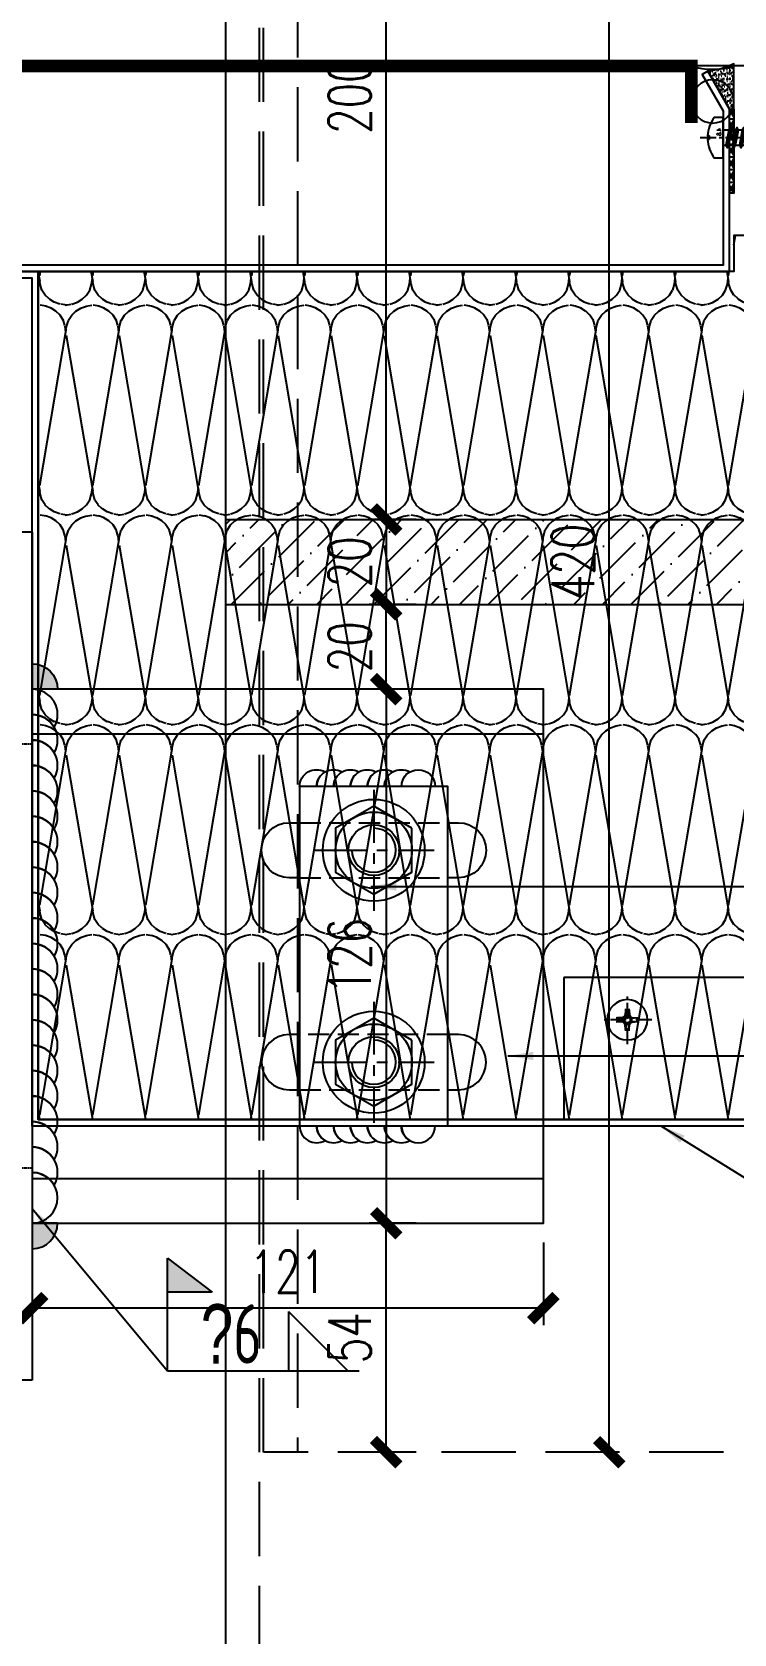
# Model space of a CAD drawing. Extents: x -160106 to 966792, y -663931 to 1550022.
# Drawn here: x -71219.8 to -71054.2, y -85535.3 to -85157.4 of the extents above; entities that cross this region are included whole.
import ezdxf
from ezdxf.enums import TextEntityAlignment as Align
from ezdxf.xclip import XClip

# ---------------------------------------------------------------- set-up
doc = ezdxf.new("R2010")
doc.units = 0
for name, pattern in [('CENTER', [2, 1.25, -0.25, 0.25, -0.25]), ('ZN-CENTER', [2, 1.25, -0.25, 0.25, -0.25]), ('ZN-DASH', [0.35, 0.25, -0.1])]:
    doc.linetypes.add(name, pattern=pattern)
for name, color, linetype in [('!ZN1-填充-8', 8, 'Continuous'), ('!ZN1-标注-173', 173, 'Continuous'), ('!ZN3-不锈钢板幕墙-7', 7, 'Continuous'), ('!ZN4-焊缝-8', 8, 'Continuous'), ('!ZN4-辅助材料-1', 1, 'Continuous'), ('!ZN4-配件-11', 11, 'Continuous'), ('!ZN5-钢材投影-40', 40, 'Continuous'), ('!ZN6-虚线-8', 8, 'ZN-DASH'), ('!ZN6-轴线-1', 1, 'ZN-CENTER'), ('20剖面图$0$AS-COLN', 6, 'Continuous'), ('20剖面图$0$PUB_HATCH', 8, 'Continuous'), ('2钢材断面', 2, 'Continuous'), ('40钢材投影', 40, 'Continuous'), ('ALT_CEN-0-30', 1, 'CENTER'), ('DIM', 173, 'Continuous')]:
    doc.layers.add(name, color=color, linetype=linetype)
doc.styles.add('DHTEXT-1', font='ROMANS.shx', dxfattribs={"width": 0.7, "bigfont": 'CHINESE.shx'})
doc.styles.add('HZ_TS_0.7', font='TSSDENG', dxfattribs={"width": 0.7, "bigfont": 'HZTXT'})
doc.dimstyles.new('ZN4', dxfattribs={"dimscale": 4, "dimtxt": 2.5, "dimasz": 1.5, "dimexe": 1, "dimexo": 2, "dimgap": 0.9, "dimtad": 1, "dimdec": 0, "dimdsep": 46, "dimtxsty": 'DHTEXT-1', "dimblk": 'ARCHTICK', "dimcen": 2.5, "dimclrd": 173, "dimclre": 173, "dimclrt": 7, "dimazin": 2, "dimtfac": 1, "dimtix": 1, "dimtmove": 2, "dimatfit": 3, "dimfxl": 0, "dimarcsym": 0})

# ---------------------------------------------------------------- blocks, each defined once
blk = doc.blocks.new('*U1861')
at = {"layer": '!ZN5-钢材投影-40', "ltscale": 0.3}
blk.add_line((-254.4017149738647, 531.9147828401801), (-254.4017149738647, -425.0000000610999), dxfattribs=at)
at = {"layer": '!ZN6-虚线-8', "color": 8, "linetype": 'ZN-DASH', "ltscale": 70}
blk.add_line((-246.4017149738647, -425.0000000610999), (-246.4017149738647, 531.9147828401801), dxfattribs=at)
blk = doc.blocks.new('A$Cec10f56f')
at = {"layer": '!ZN1-填充-8'}
h = blk.add_hatch(color=252, dxfattribs=at)
h.dxf.hatch_style = 1
h.paths.add_polyline_path([(10.00000073583942, 54.9999991057266), (10.00000073583942, 62.94425072797458), (18.00873087856598, 54.99999902409036)])
h = blk.add_hatch(color=252, dxfattribs=at)
h.dxf.hatch_style = 1
h.paths.add_polyline_path([(18.00873087856598, 54.99999902409036), (18.0087308887596, 44.99999946681783), (10.00000074603304, 44.99999946681783), (10.00000073583942, 54.9999991057266)])
h = blk.add_hatch(color=252, dxfattribs=at)
h.dxf.hatch_style = 1
h.paths.add_polyline_path([(10.00000073583942, 44.99999982787995), (10.00000073583942, 37.05574820563197), (18.00873087856598, 44.99999990951619)])
h = blk.add_hatch(color=252, dxfattribs=at)
h.dxf.hatch_style = 1
h.paths.add_polyline_path([(10.00000073583942, -45.0000008942734), (10.00000073583942, -37.05574927202542), (18.00873087856598, -45.00000097590964)])
h = blk.add_hatch(color=252, dxfattribs=at)
h.dxf.hatch_style = 1
h.paths.add_polyline_path([(18.00873087856598, -45.00000097590964), (18.0087308887596, -55.00000053318217), (10.00000074603304, -55.00000053318217), (10.00000073583942, -45.0000008942734)])
h = blk.add_hatch(color=252, dxfattribs=at)
h.dxf.hatch_style = 1
h.paths.add_polyline_path([(10.00000073583942, -55.00000017212005), (10.00000073583942, -62.94425179436803), (18.00873087856598, -55.00000009048381)])
at = {"layer": '2钢材断面'}
for p, q in [((0, 100), (10, 100)), ((0, 100), (0, -100)), ((10, 100), (10.00000109216853, 45)), ((10.00000109216853, 45), (10, -44)), ((10, -44), (10, -100)), ((0, -100), (10, -100))]:
    blk.add_line(p, q, dxfattribs=at)
at = {"layer": '40钢材投影'}
for p, q in [((18.00873087856598, 54.99999902409036), (10.00000073583942, 62.94425072797458)), ((10.00000015634578, 54.9999999126303), (200, 54.99999761907384)), ((200, 55), (200, 45)), ((10, 45), (200, 45)), ((18.00873087856598, 44.99999990951619), (10.00000073583942, 37.05574820563197)), ((18.00873087856598, -45.00000097590964), (10.00000073583942, -37.05574927202542)), ((10.00000015634578, -45.0000000873697), (200, -45.00000238092616)), ((200, -45), (200, -55)), ((10, -55), (200, -55)), ((18.00873087856598, -55.00000009048381), (10.00000073583942, -62.94425179436803))]:
    blk.add_line(p, q, dxfattribs=at)
for points in [[(172, 45), (150, 45), (150, 55), (200, 55), (200, 45), (184, 45)], [(172, -55), (150, -55), (150, -45), (200, -45), (200, -55), (184, -55)]]:
    blk.add_lwpolyline(points, dxfattribs=at)
at = {"layer": 'ALT_CEN-0-30', "ltscale": 0.3}
for p, q in [((0, 50), (197.8050792769063, 50)), ((0, -50), (197.8050792769063, -50))]:
    blk.add_line(p, q, dxfattribs=at)
blk = doc.blocks.new('20250828112527')
at = {"layer": '!ZN1-填充-8', "ltscale": 20}
h = blk.add_hatch(dxfattribs=at)
h.set_pattern_fill('ANSI36', color=256, scale=3)
h.set_pattern_definition([(45, (-125.5199852699297, 19.99999999999636), (2.525697034050701, 9.260889124852564), [11.90625, -2.38125, 0, -2.38125])])
h.paths.add_polyline_path([(125.0017155648384, 19.99999999993452), (125.0017155648384, 39.99999999993452), (-75, 40), (-75, 20)])
at = {"layer": '!ZN4-辅助材料-1', "color": 1, "ltscale": 0.1}
blk.add_line((-75, 40), (-75, 20), dxfattribs=at)
at = {"layer": '!ZN5-钢材投影-40', "ltscale": 0.3}
for p, q in [((-75, 40), (125.0017155648384, 39.99999999993452)), ((-75, 20), (125.0017155648384, 19.99999999993452))]:
    blk.add_line(p, q, dxfattribs=at)
at = {"layer": '!ZN6-虚线-8', "color": 8, "linetype": 'ZN-DASH', "ltscale": 70}
blk.add_line((-57.99999940904672, 240.0000000000036), (-57.99999940904672, -179.9999999999964), dxfattribs=at)
blk.add_lwpolyline([(116.0017155648384, 240.0000000000036), (116.0017155648384, -179.9999999999964), (-65.99999940904672, -179.9999999999964), (-65.99999940904672, 240.0000000000036)], close=True, dxfattribs=at)
blk = doc.blocks.new('*U2283')
at = {"color": 0, "linetype": 'CENTER', "ltscale": 3}
blk.add_line((-5.42402482348062, 2.951201566112061e-13), (17.70672576295199, 2.948752353404415e-13), dxfattribs=at)
at = {"linetype": 'ByBlock', "ltscale": 10}
for p, q in [((0, 1.7899998674459), (12.38000001907299, 1.790001397150355)), ((0.980701996714231, 2.400000000000386), (1.655298003285623, -2.399999999999796)), ((2.580701996714217, 2.400000210272508), (3.255298003285609, -2.399999789727674)), ((4.180701996714204, 2.40000042054463), (4.855298003285595, -2.399999579455552)), ((5.780701996714191, 2.400000630816753), (6.455298003285582, -2.399999369183429)), ((7.380701996714176, 2.400000841088874), (8.055298003285568, -2.399999158911307)), ((8.980701996714163, 2.400001051360997), (9.655298003285555, -2.399998948639185)), ((10.58070199671415, 2.400001261633119), (11.25529800328554, -2.399998738367063)), ((12.38000001907299, 1.790001397150355), (16, 1.626980552060786e-06)), ((16, 1.626980552060786e-06), (12.38000001907299, -1.789998580962678)), ((12.38000001907299, -1.789998580962678), (0, -1.790000231097598))]:
    blk.add_line(p, q, dxfattribs=at)
blk.add_lwpolyline([(-3.299999999999955, 0.4000000000003876), (-3.689993742175107, 0.3999999999999488, -0.1474780726293994), (-2.137196594791703, 4.750000000000297), (0, 4.750000000000293), (0, -4.749999999999703), (-2.137196594791703, -4.749999999999703, -0.1474780726293994), (-3.689993742175107, -0.3999999999993538), (-3.299999999999955, -0.3999999999995669)], format="xyb", close=True, dxfattribs=at)
for points in [[(1.303114339079855, -1.789999999999669), (0.6285183325084631, 1.790000000000258), (0.980701996714231, 2.400000000000158), (1.332885660919771, 1.790000000000258), (2.00748166749139, -1.789999999999669), (1.655298003285623, -2.399999999999796)], [(2.903114339079841, -1.789999789727547), (2.228518332508449, 1.790000210272381), (2.580701996714217, 2.400000210272281), (2.932885660919758, 1.790000210272381), (3.607481667491377, -1.789999789727547), (3.255298003285609, -2.399999789727674)], [(4.503114339079827, -1.789999579455424), (3.828518332508436, 1.790000420544503), (4.180701996714204, 2.400000420544403), (4.532885660919744, 1.790000420544503), (5.207481667491363, -1.789999579455424), (4.855298003285595, -2.399999579455552)], [(6.103114339079815, -1.789999369183302), (5.428518332508423, 1.790000630816625), (5.780701996714191, 2.400000630816525), (6.132885660919731, 1.790000630816625), (6.80748166749135, -1.789999369183302), (6.455298003285582, -2.399999369183429)], [(7.7031143390798, -1.78999915891118), (7.028518332508408, 1.790000841088747), (7.380701996714176, 2.400000841088647), (7.732885660919717, 1.790000841088747), (8.407481667491336, -1.78999915891118), (8.055298003285568, -2.399999158911307)], [(9.303114339079787, -1.789998948639058), (8.628518332508396, 1.79000105136087), (8.980701996714163, 2.400001051360769), (9.332885660919704, 1.79000105136087), (10.00748166749132, -1.789998948639058), (9.655298003285555, -2.399998948639185)], [(10.90311433907977, -1.789998738366936), (10.22851833250838, 1.790001261632992), (10.58070199671415, 2.400001261632892), (10.93288566091969, 1.790001261632992), (11.60748166749131, -1.789998738366936), (11.25529800328554, -2.399998738367063)]]:
    blk.add_lwpolyline(points, close=True, dxfattribs=at)
at = {"layer": 'Defpoints', "color": 0, "ltscale": 10, "style": 'DHTEXT-1', "width": 0.7}
blk.add_text('4.8', height=1, rotation=90, dxfattribs=at).set_placement((-0.4943080637851551, -1.360906739296144), align=Align.CENTER)
blk = doc.blocks.new('*U2374')
at = {"color": 0, "linetype": 'ZN-CENTER', "ltscale": 3}
for p, q in [((0, 5.739583333333328), (0, -5.739583333333338)), ((5.739583333333333, -5.625129991434126e-15), (-5.739583333333333, -5.625129991434126e-15))]:
    blk.add_line(p, q, dxfattribs=at)
at = {"linetype": 'ByBlock', "ltscale": 10}
for p, q in [((-2.319999933243879, 0.4340867004727266), (-2.319999933240997, -0.4340867004727376)), ((-0.7379607429587084, -0.2956762060716548), (-0.7379607429587084, 0.2956762060716438)), ((-0.4431043850277573, 0.4431043850313547), (-0.7214991012179357, 0.721499101220092)), ((0.4340867004727321, 2.319999933243513), (-0.4340867004727321, 2.319999933242072)), ((0.2956762060691273, 0.7379607429623057), (-0.2956762060691273, 0.7379607429623057)), ((0.7214991012179357, 0.721499101220092), (0.4431043850277573, 0.4431043850313547)), ((0.7379607429587084, 0.2956762060716438), (0.7379607429587084, -0.2956762060716548)), ((2.319999933243879, 0.4340867004727266), (2.319999933240997, -0.4340867004727376)), ((-0.7214991012179357, -0.721499101220103), (-0.4431043850277573, -0.4431043850313657)), ((0.4340867004727321, -2.319999933243524), (-0.4340867004727321, -2.319999933242083)), ((-0.2956762060691273, -0.7379607429623167), (0.2956762060691273, -0.7379607429623167)), ((0.7214991012179357, -0.721499101220103), (0.4431043850277573, -0.4431043850313657))]:
    blk.add_line(p, q, dxfattribs=at)
for points in [[(-2.621164949725979, 0.4604352252664708), (-0.7379607429587084, 0.2956762060716438), (-0.4431043850284779, 0.4431043850313547), (-0.2956762060676861, 0.7379607429619455), (-0.4604352252643146, 2.621164949725613)], [(-0.4340867004727321, 2.319999933243513), (-0.5396815068078641, 1.085134290054286), (-0.7214991012186563, 0.721499101220092), (-1.085134290051049, 0.5396815068096601), (-2.319999933242438, 0.434086700474528)], [(0.4604352252643146, 2.621164949725613), (0.2956762060669655, 0.7379607429619455), (0.4431043850277573, 0.4431043850313547), (0.7379607429579877, 0.2956762060716438), (2.621164949725979, 0.4604352252664708)], [(0.4340867004720115, 2.319999933243513), (0.5396815068078641, 1.085134290054286), (0.7214991012179357, 0.721499101220092), (1.085134290051049, 0.5396815068096601), (2.319999933242438, 0.434086700474528)], [(-0.4604352252643146, -2.621164949725624), (-0.2956762060676861, -0.7379607429623167), (-0.4431043850284779, -0.443104385031726), (-0.7379607429587084, -0.2956762060716548), (-2.621164949725979, -0.4604352252672024)], [(-0.4340867004727321, -2.319999933243164), (-0.5396815068078641, -1.085134290054298), (-0.7214991012186563, -0.7214991012197427), (-1.085134290051049, -0.5396815068096711), (-2.319999933242438, -0.4340867004738185)], [(2.621164949725979, -0.4604352252672024), (0.7379607429579877, -0.2956762060716548), (0.4431043850277573, -0.443104385031726), (0.2956762060669655, -0.7379607429623167), (0.4604352252643146, -2.621164949725624)], [(0.4340867004720115, -2.319999933243164), (0.5396815068078641, -1.085134290054298), (0.7214991012179357, -0.7214991012197427), (1.085134290051049, -0.5396815068096711), (2.319999933242438, -0.4340867004738185)]]:
    blk.add_lwpolyline(points, dxfattribs=at)
blk.add_circle((0, -5.625129991434126e-15), 4.75, dxfattribs=at)
blk = doc.blocks.new('室内胶缝示意')
at = {"ltscale": 0.1}
blk.add_arc((-4.999999999869033, 15.57612454575161), 16.35896255462005, 252.2031562995401, 287.7968437004599, dxfattribs=at)
at = {"ltscale": 0.1, "extrusion": (0, 0, -1)}
blk.add_ellipse((-4.990384680597344, -8.375798344054544), major_axis=(-3.911665190393874e-10, 5.092968818538793), ratio=0.981745653301395, dxfattribs=at)
blk = doc.blocks.new('A$C6990e299')
at = {"layer": '!ZN1-填充-8'}
h = blk.add_hatch(dxfattribs=at)
h.set_pattern_fill('AR-SAND', color=256, scale=0.5, style=0)
h.set_pattern_definition([(37.50000000000001, (-13920.10409630099, 347.8442108027521), (-0.03149667905480408, 0.9634118845065793), [0, -0.76, 0, -0.85, 0, -0.8125]), (7.499999999999999, (-13920.10409630099, 347.8442108027521), (0.8848883526338636, 1.41107303261487), [0, -0.41, 0, -0.685, 0, -0.2625]), (327.5, (-13920.71909630099, 347.8442108027521), (1.557070930875748, 0.002829526768482249), [0, -0.25, 0, -0.9, 0, -1.175]), (317.5, (-13920.71909630099, 347.8442108027521), (1.503063302286147, 0.4388377824671246), [0, -0.125, 0, -0.59, 0, -0.675])])
edge = h.paths.add_edge_path()
edge.add_arc((157.6122215495125, 66.73572741175303), 18.07878972379874, 275.8000528056422, 296.2207359879168)
edge.add_line((165.5999831886875, 50.51727181719616), (165.5999831886729, 39.81077495346835))
edge.add_line((165.5999831886729, 39.8107749534538), (164.5999831886729, 39.81077495343925))
edge.add_line((164.5999831886875, 39.8107749534538), (159.4392136732495, 48.74948996039166))
at = {"layer": '!ZN1-填充-8', "ltscale": 0.1}
h = blk.add_hatch(dxfattribs=at)
h.set_pattern_fill('NET3', color=256, scale=3, style=0)
h.set_pattern_definition([(7.016477563892661e-15, (-13794.10398341686, 331.1377150901099), (0, 1.5), []), (59.99999999999999, (-13794.10398341686, 331.1377150901099), (-1.299038105676658, 0.7500000000000002), []), (120, (-13794.10398341686, 331.1377150901099), (-1.299038105676658, -0.7499999999999997), [])])
h.paths.add_polyline_path([(164.5999831886729, 39.81077495343925), (165.5999831886729, 39.81077495343925), (165.5999831886875, 19.95965254306793), (164.5999831886875, 19.95965254306793)])
at = {"layer": '!ZN1-填充-8', "ltscale": 20}
h = blk.add_hatch(dxfattribs=at)
h.set_pattern_fill('防火棉', color=256, scale=0.5)
h.set_pattern_definition([(99.64827059999992, (131.8499933470157, -192.1370329530037), (-24.99999983534743, 148.4693163856808), [37.29130929999989, -2573.100299999993]), (97.19770699999998, (138.0999928470119, -155.3732022530166), (-12.49999988970169, 49.48977184297799), [1.425224665, -98.34049999999998]), (106.418857, (137.9214214470121, -153.9592087530182), (-74.99999641815128, 247.4488617341187), [1.47410607, -308.088165]), (123.292959, (137.5047547970171, -152.5452152530052), (-62.49999813295384, 98.97954485851588), [1.409694234999995, -294.6260949999989]), (137.02891, (136.7309452470072, -151.3668873530114), (-49.99999978541809, 49.48977210391003), [1.38295463, -289.037515]), (147.989097, (135.719040497017, -150.4242250030075), (-162.4999984445953, 98.97954572307594), [1.33375323, -278.754425]), (161.002609, (134.5880880970071, -149.7172282530082), (-137.4999994241764, 49.48977248290976), [1.44791037, -302.613265]), (170.23292, (133.219040497017, -149.2458971030137), (-274.9999989593759, 49.48977434981889), [1.389183084999996, -290.3392599999989]), (9.76707954, (130.4809453470079, -149.2458971030137), (274.999999355857, 49.48977214690497), [1.389183085, -290.33926]), (18.9973908, (129.1118978470186, -149.7172282530082), (137.4999995969283, 49.48977200294426), [1.447910369999996, -302.6132649999989]), (32.01090240000001, (127.9809453470079, -150.4242250030075), (162.4999994731554, 98.97954403409912), [1.33375323, -278.754425]), (42.9710899, (126.9690408470196, -151.3668873530114), (49.99999987179405, 49.48977201664356), [1.38295463, -289.037515]), (56.70704010000001, (126.1952313470101, -152.5452152530052), (62.49999965846526, 98.97954389598041), [1.409694235, -294.626095]), (73.5811422, (125.7785643470124, -153.9592087530182), (74.99999985400477, 247.4488606925742), [1.47410607, -308.088165]), (82.80229290000001, (125.5999933470157, -155.3732022530166), (12.4999997776537, 49.48977184622007), [1.425224665, -98.34049999999999]), (80.35172929999999, (131.8499933470157, -192.1370329530037), (25.00000007475824, 148.4693163453995), [37.29130929999986, -2573.100299999991]), (9.76707954, (125.5999933470157, -198.5000036530109), (274.999999355857, 49.48977214690497), [1.389183085, -290.33926]), (18.9973908, (126.9690408470196, -198.2643380730151), (149.9999995884369, 49.48977200035743), [1.447910369999996, -302.6132649999989]), (32.01090240000001, (128.338088347009, -197.793006908003), (74.9999997738665, 49.48977203162625), [1.33375323, -278.754425]), (42.9710899, (129.4690408470196, -197.0860101630096), (49.99999987179405, 49.48977201664356), [1.38295463, -289.037515]), (56.70704010000001, (130.4809453470079, -196.1433478380059), (99.9999996044859, 148.4693160980749), [1.409694235, -294.626095]), (73.5811422, (131.2547548470175, -194.965019928015), (12.49999990901289, 49.48977189928469), [1.47410607, -308.088165]), (82.80229290000001, (131.6714218470152, -193.5510264380137), (12.4999997776537, 49.48977184622007), [1.425224665, -98.34049999999999]), (97.19770699999998, (132.0285643470124, -193.5510264380137), (-12.49999988970169, 49.48977184297799), [1.425224665, -98.34049999999998]), (106.418857, (132.4452313470101, -194.965019928015), (-12.49999923718973, 49.48977206816447), [1.47410607, -308.088165]), (123.292959, (133.219040497017, -196.1433478380059), (-99.99999730159095, 148.469317649659), [1.409694234999995, -294.6260949999989]), (137.02891, (134.2309452470072, -197.0860101630096), (-162.4999992636433, 148.4693162715198), [1.38295463, -289.037515]), (147.989097, (135.361897647017, -197.793006908003), (-74.99999926356202, 49.4897728043052), [1.33375323, -278.754425]), (161.002609, (136.7309452470072, -198.2643380730151), (-149.999999415685, 49.48977252395616), [1.44791037, -302.613265]), (170.23292, (138.0999928470119, -198.5000036530109), (-274.9999989593759, 49.48977434981889), [1.389183084999996, -290.3392599999989])])
h.paths.add_polyline_path([(1.5, 1.499999999956344), (1.5, -198.50000365304), (217.9999831885798, -198.50000365304), (217.9999831885798, 10.00000330156763), (165.5999831886875, 10.00000330159673), (165.5999724257563, 1.499961917827022)])
at = {"layer": '!ZN1-填充-8'}
blk.add_lwpolyline([(1.5, 1.499999999956344), (1.5, -198.50000365304), (217.9999831885798, -198.50000365304), (217.9999831885798, 10.00000330156763), (165.5999831886875, 10.00000330159673), (165.5999724257563, 1.499961917827022)], close=True, dxfattribs=at)
at = {"layer": '!ZN3-不锈钢板幕墙-7', "ltscale": 4}
blk.add_lwpolyline([(-1.5, 3), (-1.5, 3), (-37.09799321860191, 3.000000000014552), (-45.68863201419299, 7.959807621140499), (-46.43863201419299, 6.660769515467109), (-37.49991700725514, 1.500000000014552), (0, 1.5), (0, 1.5), (164.5999831886875, 1.499999999985448), (164.5999831886729, 39.81077495343925), (159.4392136732204, 48.7494899603771), (158.1401755675324, 47.9994899603771), (163.0999831886729, 39.40885116480058), (163.0999831886875, 2.999999999985448)], close=True, dxfattribs=at)
at = {"layer": '!ZN4-辅助材料-1', "ltscale": 4}
blk.add_lwpolyline([(159.4392136732204, 48.7494899603771), (164.5999831886729, 39.81077495343925), (165.5999831886729, 39.81077495343925), (165.599983188702, 50.51727181718161, -0.08933858933881772), (159.4392136732058, 48.7494899603771)], format="xyb", dxfattribs=at)
blk.add_lwpolyline([(164.5999831886729, 39.81077495343925), (165.5999831886729, 39.81077495343925), (165.5999831886875, 19.95965254306793), (164.5999831886875, 19.95965254306793)], close=True, dxfattribs=at)
at = {"color": 4, "linetype": 'ZN-DASH', "ltscale": 30, "const_width": 3}
blk.add_lwpolyline([(155.5999831889349, 36.53123613898788), (155.5999831889349, 50.00000330157491), (-1426.314080378987, 50.00000330157491)], dxfattribs=at)
at = {"ltscale": 20}
blk.add_lwpolyline([(212.9999831885798, -198.4999846119608), (1.5, -198.4999846119608), (1.5, 1.5), (-37.49991700725514, 1.500000000014552), (-37.49991700725514, 1.455191522836685e-11), (0, 0), (0, -199.9999846119608), (212.9999831885798, -199.9999846119608)], dxfattribs=at)
blk.add_lwpolyline([(125.4842311066604, -164.9999846119608), (125.4842311066604, -198.4999846119608), (212.9999831885798, -198.50000365304), (212.9999831885798, -165.00000365304)], close=True, dxfattribs=at)
at = {"layer": '!ZN4-配件-11', "color": 1, "extrusion": (0, 0, -1), "zscale": -1, "rotation": 180}
for name, p in [('*U2283', (-163.0999831886875, 33.08501023010467)), ('*U2374', (-140.4842311066604, -174.9999846119608))]:
    blk.add_blockref(name, p, dxfattribs=at)
blk.add_blockref('室内胶缝示意', (165.5999831886729, 50.00000309540337))
blk = doc.blocks.new('*U2360')
at = {"linetype": 'ZN-DASH', "ltscale": 20}
blk.add_wipeout([(-120.5982681937833, -63.00000000000013), (-5.258016244624741e-13, -63.00000000000013), (2.984279490192421e-13, 62.99999999999986), (-120.5982681937833, 62.99999999999986)], dxfattribs=at).dxf.layer = '!ZN6-虚线-8'
at = {"layer": '!ZN4-焊缝-8', "ltscale": 0.1}
h = blk.add_hatch(color=256, dxfattribs=at)
edge = h.paths.add_edge_path()
edge.add_line((-114.5982681937817, 62.99999999999901), (-120.5982681937817, 62.99999999999901))
edge.add_line((-120.5982681937817, 62.99999999999901), (-120.5982681937817, 69.00000000000264))
edge.add_arc((-120.5982681937835, 63.00000000000082), 6.000000000001819, -1.7394086171407253e-11, 89.99999999998272, ccw=False)
h = blk.add_hatch(color=256, dxfattribs=at)
edge = h.paths.add_edge_path()
edge.add_line((-114.5982681937817, -62.99999999999827), (-120.5982681937817, -62.99999999999827))
edge.add_line((-120.5982681937817, -62.99999999999827), (-120.5982681937817, -69.0000000000019))
edge.add_arc((-120.5982681937835, -63.00000000000009), 6.000000000001819, 270.0000000000173, 360.0000000000174)
for points in [[(-114.5982681937817, 62.99999999999901), (-120.5982681937817, 62.99999999999901), (-120.5982681937817, 69.00000000000264, -0.414213562373095)], [(-114.5982681937817, -62.99999999999827), (-120.5982681937817, -62.99999999999827), (-120.5982681937817, -69.0000000000019, 0.414213562373095)]]:
    blk.add_lwpolyline(points, format="xyb", close=True, dxfattribs=at)
at = {"layer": '!ZN4-焊缝-8', "color": 8, "ltscale": 20}
blk.add_lwpolyline([(-120.5982681937835, -63.00000000000006, 0.9999999999999999), (-120.5982681937835, -51.00000000000006, -0.2679491924311229), (-115.4021157710768, -54.00000000000006, 0.5773502691896258), (-120.5982681937835, -45.00000000000006, -0.2679491924311229), (-115.4021157710768, -48.00000000000006, 0.5773502691896258), (-120.5982681937835, -39.00000000000006, -0.2679491924311229), (-115.4021157710768, -42.00000000000006, 0.5773502691896258), (-120.5982681937835, -33.00000000000006, -0.2679491924311229), (-115.4021157710768, -36.00000000000006, 0.5773502691896258), (-120.5982681937835, -27.00000000000006, -0.2679491924311229), (-115.4021157710768, -30.00000000000006, 0.5773502691896258), (-120.5982681937835, -21.00000000000006, -0.2679491924311229), (-115.4021157710768, -24.00000000000006, 0.5773502691896258), (-120.5982681937835, -15.00000000000006, -0.2679491924311229), (-115.4021157710768, -18.00000000000006, 0.5773502691896258), (-120.5982681937835, -9.000000000000057, -0.2679491924311229), (-115.4021157710768, -12.00000000000006, 0.5773502691896258), (-120.5982681937835, -3.000000000000057, -0.2679491924311229), (-115.4021157710768, -6.000000000000057, 0.5773502691896258), (-120.5982681937835, 2.999999999999943, -0.2679491924311229), (-115.4021157710768, -5.684341886080801e-14, 0.5773502691896258), (-120.5982681937835, 8.999999999999943, -0.2679491924311229), (-115.4021157710768, 5.999999999999943, 0.5773502691896258), (-120.5982681937835, 14.99999999999994, -0.2679491924311229), (-115.4021157710768, 11.99999999999994, 0.5773502691896258), (-120.5982681937835, 20.99999999999994, -0.2679491924311229), (-115.4021157710768, 17.99999999999994, 0.5773502691896258), (-120.5982681937835, 26.99999999999994, -0.2679491924311229), (-115.4021157710768, 23.99999999999994, 0.5773502691896258), (-120.5982681937835, 32.99999999999994, -0.2679491924311229), (-115.4021157710768, 29.99999999999994, 0.5773502691896258), (-120.5982681937835, 38.99999999999994, -0.2679491924311229), (-115.4021157710768, 35.99999999999994, 0.5773502691896258), (-120.5982681937835, 44.99999999999994, -0.2679491924311229), (-115.4021157710768, 41.99999999999994, 0.5773502691896258), (-120.5982681937835, 50.99999999999994, -0.2679491924311229), (-115.4021157710768, 47.99999999999994, 0.5773502691896258), (-120.5982681937835, 56.99999999999994, -0.2679491924311229), (-115.4021157710768, 53.99999999999994, 0.5773502691896258), (-120.5982681937835, 62.99999999999994)], format="xyb", dxfattribs=at)
at = {"layer": '!ZN4-焊缝-8', "ltscale": 0.1}
for points in [[(-57.50000000000347, 39.99999999999267, -0.5773502691896255), (-51.50000000000347, 43.46410161512898, 0.2679491924311229), (-53.50000000000347, 39.99999999999267, -0.5773502691896255), (-47.50000000000347, 43.46410161512898, 0.2679491924311229), (-49.50000000000347, 39.99999999999267, -0.5773502691896255), (-43.50000000000347, 43.46410161512898, 0.2679491924311229), (-45.50000000000347, 39.99999999999267, -0.5773502691896255), (-39.50000000000347, 43.46410161512898, 0.2679491924311229), (-41.50000000000347, 39.99999999999267, -0.5773502691896255), (-35.50000000000347, 43.46410161512898, 0.2679491924311229), (-37.50000000000347, 39.99999999999267, -0.5773502691896255), (-31.50000000000347, 43.46410161512898, 0.2679491924311229), (-33.50000000000347, 39.99999999999267, -0.9999999999999999), (-25.50000000000347, 39.99999999999267, -0.9999999999999999)], [(-57.50000000000438, -39.99999999999278, 0.5773502691896255), (-51.50000000000438, -43.4641016151291, -0.2679491924311229), (-53.50000000000438, -39.99999999999278, 0.5773502691896255), (-47.50000000000438, -43.4641016151291, -0.2679491924311229), (-49.50000000000438, -39.99999999999278, 0.5773502691896255), (-43.50000000000438, -43.4641016151291, -0.2679491924311229), (-45.50000000000438, -39.99999999999278, 0.5773502691896255), (-39.50000000000438, -43.4641016151291, -0.2679491924311229), (-41.50000000000438, -39.99999999999278, 0.5773502691896255), (-35.50000000000438, -43.4641016151291, -0.2679491924311229), (-37.50000000000438, -39.99999999999278, 0.5773502691896255), (-31.50000000000438, -43.4641016151291, -0.2679491924311229), (-33.50000000000438, -39.99999999999278, 0.9999999999999999), (-25.50000000000438, -39.99999999999278, 0.9999999999999999)]]:
    blk.add_lwpolyline(points, format="xyb", dxfattribs=at)
at = {"layer": '!ZN4-配件-11', "linetype": 'ByBlock', "ltscale": 10}
for points in [[(-31.00000000000256, 30.19615242270632), (-40.00000000000256, 35.39230484541261), (-49.00000000000256, 30.19615242270632), (-49.00000000000256, 19.80384757729374), (-40.00000000000256, 14.60769515458745), (-31.00000000000256, 19.80384757729374)], [(-31.00000000000256, -19.80384757729368), (-40.00000000000256, -14.60769515458739), (-49.00000000000256, -19.80384757729368), (-49.00000000000256, -30.19615242270626), (-40.00000000000256, -35.39230484541255), (-31.00000000000256, -30.19615242270626)]]:
    blk.add_lwpolyline(points, close=True, dxfattribs=at)
for centre, radius in [((-40.00000000000256, 25.00000000000003), 12), ((-40.00000000000256, 25.00000000000003), 9), ((-40.00000000000256, 25.00000000000003), 6), ((-40.00000000000256, -24.99999999999997), 12), ((-40.00000000000256, -24.99999999999997), 9), ((-40.00000000000256, -24.99999999999997), 6)]:
    blk.add_circle(centre, radius, dxfattribs=at)
for centre in [(-40.00000000000256, 25.00000000000003), (-40.00000000000256, -24.99999999999997)]:
    blk.add_arc(centre, 5.190000000000509, 180, 90, dxfattribs=at)
at = {"layer": '!ZN5-钢材投影-40'}
for p, q in [((-120.5982681937835, 52.4354466528809), (1.70530256582424e-13, 52.4354466528809)), ((-120.5982681937835, -52.43544665288124), (-7.389644451905042e-13, -52.43544665288124))]:
    blk.add_line(p, q, dxfattribs=at)
for points in [[(-120.5982681937835, -63.00000000000006), (-7.389644451905042e-13, -63.00000000000006), (1.70530256582424e-13, 62.99999999999994), (-120.5982681937835, 62.99999999999994)], [(-57.50000000000074, -40.00000000000006), (-22.50000000000074, -40.00000000000006), (-22.49999999999983, 39.99999999999994), (-57.49999999999983, 39.99999999999994), (-57.50000000000074, -40.00000000000006)]]:
    blk.add_lwpolyline(points, close=True, dxfattribs=at)
for points in [[(-57.50000000000256, 18.5), (-60.00000000000256, 18.5, -0.9999999999999999), (-60.00000000000256, 31.5), (-57.50000000000256, 31.5)], [(-22.50000000000256, 31.5), (-20.00000000000256, 31.5, -0.9999999999999999), (-20.00000000000256, 18.5), (-22.50000000000256, 18.5)], [(-57.50000000000256, -18.5), (-60.00000000000256, -18.5, 0.9999999999999999), (-60.00000000000256, -31.5), (-57.50000000000256, -31.5)], [(-22.50000000000256, -31.5), (-20.00000000000256, -31.5, 0.9999999999999999), (-20.00000000000256, -18.5), (-22.50000000000256, -18.5)]]:
    blk.add_lwpolyline(points, format="xyb", dxfattribs=at)
at = {"layer": '!ZN6-虚线-8', "linetype": 'ZN-DASH', "ltscale": 20}
for p, q in [((-75.00000000002495, 62.99999999999994), (-75.00000000002586, -63.00000000000006)), ((-57.50000000000256, 31.5), (-22.50000000000256, 31.5)), ((-57.50000000000256, 18.5), (-22.50000000000256, 18.5)), ((-22.50000000000256, -18.5), (-57.50000000000256, -18.5)), ((-57.50000000000256, -31.5), (-22.50000000000256, -31.5))]:
    blk.add_line(p, q, dxfattribs=at)
at = {"layer": '!ZN6-轴线-1', "color": 1, "linetype": 'ZN-CENTER', "ltscale": 10}
for p, q in [((-40.00000000000256, 39.27463746114688), (-40.00000000000256, 10.72536253885317)), ((-54.27463746114938, 25.00000000000003), (-25.72536253885568, 25.00000000000003)), ((-40.00000000000256, -10.72536253885311), (-40.00000000000256, -39.27463746114683)), ((-54.27463746114938, -24.99999999999997), (-25.72536253885568, -24.99999999999997))]:
    blk.add_line(p, q, dxfattribs=at)
blk = doc.blocks.new('20250828170426')
at = {"layer": '20剖面图$0$PUB_HATCH'}
h = blk.add_hatch(dxfattribs=at)
h.set_pattern_fill('钢筋混凝土', color=256, scale=30, style=0)
h.set_pattern_definition([(45, (1530822.114280318, -568207.4520265325), (-53.03300858899107, 53.03300858899107), []), (49.99999999999999, (1530822.114280318, -568207.4520265325), (215.178054780226, -18.82564049477853), [22.5, -247.5]), (355, (1530822.114280318, -568207.4520265325), (-41.6254000839, 225.6576401100035), [18, -198]), (100.4514, (1530840.045784318, -568209.0208285325), (173.5528145142065, 206.8318626182861), [19.122057, -210.3426336]), (46.18420000000001, (1530822.114280318, -568147.4520265325), (320.1723145876933, -49.65570429870542), [33.75, -371.25]), (96.6356, (1530848.795303818, -568151.5900186324), (280.398811664611, 292.2353612701325), [28.6830864, -315.5139]), (351.1842, (1530822.114280318, -568147.4520265325), (280.3985835400882, 292.2355802775974), [27, -297]), (21, (1530852.114280318, -568162.4520265325), (179.0721156355385, -120.7856671996016), [22.5, -247.5]), (326.0000000000001, (1530852.114280318, -568162.4520265325), (72.99459957647451, 217.5450135140559), [18, -198]), (71.4514, (1530867.036950218, -568172.5175083324), (252.066788574447, 96.75914901298572), [19.122057, -210.3426336]), (37.50000000000001, (1530822.114280318, -568207.4520265325), (3.647956595187201, 99.86815614939344), [0, -195.6, 0, -201, 0, -198.75]), (7.499999999999999, (1530822.114280318, -568207.4520265325), (78.92086123264458, 118.3235135647081), [0, -114.6, 0, -191.1, 0, -75.75]), (327.5, (1530755.214280318, -568207.4520265325), (160.1467308517227, -6.766461520313927), [0, -75, 0, -234, 0, -310.5]), (317.5, (1530725.214280318, -568207.4520265325), (174.9558508027159, 30.03149469969532), [0, -97.5, 0, -155.4, 0, -220.5])])
h.paths.add_polyline_path([(-4002.639415584272, 12429.99999998661), (-799.9999850306194, 12429.99999998335), (-799.9999850306194, 12549.99999998335), (-4002.639415584272, 12549.99999998661)])
at = {"layer": '20剖面图$0$AS-COLN'}
for p, q in [((-4002.639415584272, 12549.99999998661), (-799.9999850306194, 12549.99999998335)), ((-4002.639415584272, 12429.99999998661), (-799.9999850306194, 12429.99999998335))]:
    blk.add_line(p, q, dxfattribs=at)
at = {"ltscale": 20}
blk.add_blockref('*U2360', (-379.3384882572718, 7339.999999736639), dxfattribs=at)
at = {"layer": '!ZN6-虚线-8', "ltscale": 50}
blk.add_blockref('20250828112527', (-379.3384864434192, 7402.999999736639), dxfattribs=at)
at = {"ltscale": 50}
blk.add_blockref('*U1861', (-199.9367708785867, 7549.99999999236), dxfattribs=at)
at = {"ltscale": 40}
blk.add_blockref('A$C6990e299', (-499.9999976081308, 7499.999996690778), dxfattribs=at)
at = {"layer": '40钢材投影', "color": 2, "ltscale": 500, "xscale": -1, "rotation": 359.9999999933083}
blk.add_blockref('A$Cec10f56f', (-499.9367540549138, 7339.999999736086), dxfattribs=at)
blk = doc.blocks.new('_ArchTick')
at = {"color": 0, "linetype": 'ByBlock', "const_width": 0.4}
blk.add_lwpolyline([(-0.5, -0.5), (0.5, 0.5)], dxfattribs=at)
blk = doc.blocks.new('中南-角焊缝符号左')
blk.add_hatch(color=8).paths.add_polyline_path([(0, 6.634145524720225), (-2.631425275787478, 4.634219048530213), (0, 4.634219048530213)])
for p, q in [((0, 6.634145524720225), (-2.631425275787478, 4.634219048530213)), ((0, 0), (0, 6.634145524720225)), ((-2.631425275787478, 4.634219048530213), (0, 4.634219048530213)), ((-7.126629648588199, 3.5), (-10.6266296485882, 0)), ((-7.126629648588199, 3.5), (-7.126629648588199, 0))]:
    blk.add_line(p, q)
at = {"ltscale": 30}
blk.add_line((0, 0), (-11.29229740582733, 0), dxfattribs=at)
at = {"color": 0, "style": 'HZ_TS_0.7', "width": 0.7, "flags": 8}
blk.add_attdef('HF', text='', height=3.5, dxfattribs=at).set_placement((-2.447278011009286, 2.176247788826004), align=Align.MIDDLE_RIGHT)
blk = doc.blocks.new('*D1907')
at = {"layer": 'Defpoints', "color": 0, "ltscale": 40, "transparency": 16777216}
for p in [(-71219.75813144278, -85435.5122937041), (-71099.15986322869, -85434.91402549001), (-71219.75813144278, -85458.43985250081)]:
    blk.add_point(p, dxfattribs=at)
at = {"layer": 'DIM', "color": 173, "linetype": 'ByBlock', "lineweight": -2, "ltscale": 40, "transparency": 16777216}
for p, q in [((-71219.75813144278, -85443.5122937041), (-71219.75813144278, -85462.43985250081)), ((-71099.15986322869, -85442.91402549001), (-71099.15986322869, -85462.43985250081)), ((-71099.15986322869, -85458.43985250081), (-71219.75813144278, -85458.43985250081))]:
    blk.add_line(p, q, dxfattribs=at)
at = {"layer": 'DIM', "color": 173, "lineweight": -2, "ltscale": 40, "transparency": 16777216, "xscale": 6, "yscale": 6, "zscale": 6, "rotation": 180}
blk.add_blockref('_ArchTick', (-71219.75813144278, -85458.43985250081), dxfattribs=at)
at = {"layer": 'DIM', "color": 173, "lineweight": -2, "ltscale": 40, "transparency": 16777216, "xscale": 6, "yscale": 6, "zscale": 6}
blk.add_blockref('_ArchTick', (-71099.15986322869, -85458.43985250081), dxfattribs=at)
at = {"layer": 'DIM', "color": 7, "ltscale": 40, "transparency": 16777216, "insert": (-71159.45899733574, -85449.83985250081), "char_height": 10, "attachment_point": 5, "style": 'DHTEXT-1'}
blk.add_mtext('121', dxfattribs=at)
blk = doc.blocks.new('*D1908')
at = {"layer": 'Defpoints', "color": 0, "ltscale": 40, "transparency": 16777216}
for p in [(-71136.23755555466, -85292.41402549067), (-71121.19770935123, -85292.41402549067), (-71121.19770935123, -85312.41402549065)]:
    blk.add_point(p, dxfattribs=at)
at = {"layer": 'DIM', "color": 173, "linetype": 'ByBlock', "lineweight": -2, "ltscale": 40, "transparency": 16777216}
for p, q in [((-71129.19770935123, -85292.41402549067), (-71140.23755555466, -85292.41402549067)), ((-71136.23755555466, -85312.41402549065), (-71136.23755555466, -85292.41402549067)), ((-71129.19770935123, -85312.41402549065), (-71140.23755555466, -85312.41402549065))]:
    blk.add_line(p, q, dxfattribs=at)
at = {"layer": 'DIM', "color": 173, "lineweight": -2, "ltscale": 40, "transparency": 16777216, "xscale": 6, "yscale": 6, "zscale": 6}
for p, rotation in [((-71136.23755555466, -85292.41402549067), 90), ((-71136.23755555466, -85312.41402549065), 270)]:
    blk.add_blockref('_ArchTick', p, dxfattribs=dict(at, rotation=rotation))
at = {"layer": 'DIM', "color": 7, "ltscale": 40, "transparency": 16777216, "insert": (-71144.83755555467, -85302.41402549064), "char_height": 10, "attachment_point": 5, "rotation": 90, "style": 'DHTEXT-1'}
blk.add_mtext('20', dxfattribs=at)
blk = doc.blocks.new('*D1909')
at = {"layer": 'Defpoints', "color": 0, "ltscale": 40, "transparency": 16777216}
for p in [(-71121.19770935123, -85272.41402549065), (-71136.23755555469, -85292.41402549067), (-71121.19770935123, -85292.41402549067)]:
    blk.add_point(p, dxfattribs=at)
at = {"layer": 'DIM', "color": 173, "linetype": 'ByBlock', "lineweight": -2, "ltscale": 40, "transparency": 16777216}
for p, q in [((-71129.19770935123, -85272.41402549065), (-71140.23755555469, -85272.41402549065)), ((-71136.23755555469, -85272.41402549065), (-71136.23755555469, -85292.41402549067)), ((-71129.19770935123, -85292.41402549067), (-71140.23755555469, -85292.41402549067))]:
    blk.add_line(p, q, dxfattribs=at)
at = {"layer": 'DIM', "color": 173, "lineweight": -2, "ltscale": 40, "transparency": 16777216, "xscale": 6, "yscale": 6, "zscale": 6}
for p, rotation in [((-71136.23755555469, -85272.41402549065), 90), ((-71136.23755555469, -85292.41402549067), 270)]:
    blk.add_blockref('_ArchTick', p, dxfattribs=dict(at, rotation=rotation))
at = {"layer": 'DIM', "color": 7, "ltscale": 40, "transparency": 16777216, "insert": (-71144.8375555547, -85282.41402549064), "char_height": 10, "attachment_point": 5, "rotation": 90, "style": 'DHTEXT-1'}
blk.add_mtext('20', dxfattribs=at)
blk = doc.blocks.new('*D1910')
at = {"layer": 'Defpoints', "color": 0, "ltscale": 40, "transparency": 16777216}
for p in [(-71136.23755555472, -85072.41402549065), (-71121.19770935123, -85072.41402549065), (-71121.19770935123, -85272.41402549065)]:
    blk.add_point(p, dxfattribs=at)
at = {"layer": 'DIM', "color": 173, "linetype": 'ByBlock', "lineweight": -2, "ltscale": 40, "transparency": 16777216}
for p, q in [((-71129.19770935123, -85072.41402549065), (-71140.23755555472, -85072.41402549065)), ((-71136.23755555472, -85272.41402549065), (-71136.23755555472, -85072.41402549065)), ((-71129.19770935123, -85272.41402549065), (-71140.23755555472, -85272.41402549065))]:
    blk.add_line(p, q, dxfattribs=at)
at = {"layer": 'DIM', "color": 173, "lineweight": -2, "ltscale": 40, "transparency": 16777216, "xscale": 6, "yscale": 6, "zscale": 6}
for p, rotation in [((-71136.23755555472, -85072.41402549065), 90), ((-71136.23755555472, -85272.41402549065), 270)]:
    blk.add_blockref('_ArchTick', p, dxfattribs=dict(at, rotation=rotation))
at = {"layer": 'DIM', "color": 7, "ltscale": 40, "transparency": 16777216, "insert": (-71144.83755555472, -85172.41402549062), "char_height": 10, "attachment_point": 5, "rotation": 90, "style": 'DHTEXT-1'}
blk.add_mtext('200', dxfattribs=at)
blk = doc.blocks.new('*D1911')
at = {"layer": 'Defpoints', "color": 0, "ltscale": 40, "transparency": 16777216}
for p in [(-71121.19770935123, -85312.41402549065), (-71136.23755555472, -85438.41402549065), (-71121.19770935123, -85438.41402549065)]:
    blk.add_point(p, dxfattribs=at)
at = {"layer": 'DIM', "color": 173, "linetype": 'ByBlock', "lineweight": -2, "ltscale": 40, "transparency": 16777216}
for p, q in [((-71129.19770935123, -85312.41402549065), (-71140.23755555472, -85312.41402549065)), ((-71136.23755555472, -85312.41402549065), (-71136.23755555472, -85438.41402549065)), ((-71129.19770935123, -85438.41402549065), (-71140.23755555472, -85438.41402549065))]:
    blk.add_line(p, q, dxfattribs=at)
at = {"layer": 'DIM', "color": 173, "lineweight": -2, "ltscale": 40, "transparency": 16777216, "xscale": 6, "yscale": 6, "zscale": 6}
for p, rotation in [((-71136.23755555472, -85312.41402549065), 90), ((-71136.23755555472, -85438.41402549065), 270)]:
    blk.add_blockref('_ArchTick', p, dxfattribs=dict(at, rotation=rotation))
at = {"layer": 'DIM', "color": 7, "ltscale": 40, "transparency": 16777216, "insert": (-71144.83755555472, -85375.41402549062), "char_height": 10, "attachment_point": 5, "rotation": 90, "style": 'DHTEXT-1'}
blk.add_mtext('126', dxfattribs=at)
blk = doc.blocks.new('*D1912')
at = {"layer": 'Defpoints', "color": 0, "ltscale": 40, "transparency": 16777216}
for p in [(-71136.23755555475, -85438.41402549065), (-71121.19770935123, -85438.41402549065), (-71121.19770935123, -85492.41402549065)]:
    blk.add_point(p, dxfattribs=at)
at = {"layer": 'DIM', "color": 173, "linetype": 'ByBlock', "lineweight": -2, "ltscale": 40, "transparency": 16777216}
for p, q in [((-71129.19770935123, -85438.41402549065), (-71140.23755555475, -85438.41402549065)), ((-71136.23755555475, -85492.41402549065), (-71136.23755555475, -85438.41402549065)), ((-71129.19770935123, -85492.41402549065), (-71140.23755555475, -85492.41402549065))]:
    blk.add_line(p, q, dxfattribs=at)
at = {"layer": 'DIM', "color": 173, "lineweight": -2, "ltscale": 40, "transparency": 16777216, "xscale": 6, "yscale": 6, "zscale": 6}
for p, rotation in [((-71136.23755555475, -85438.41402549065), 90), ((-71136.23755555475, -85492.41402549065), 270)]:
    blk.add_blockref('_ArchTick', p, dxfattribs=dict(at, rotation=rotation))
at = {"layer": 'DIM', "color": 7, "ltscale": 40, "transparency": 16777216, "insert": (-71144.83755555475, -85465.41402549062), "char_height": 10, "attachment_point": 5, "rotation": 90, "style": 'DHTEXT-1'}
blk.add_mtext('54', dxfattribs=at)
blk = doc.blocks.new('*D1913')
at = {"layer": 'Defpoints', "color": 0, "ltscale": 40, "transparency": 16777216}
for p in [(-71083.5950677158, -85072.41402549065), (-71074.15900515082, -85072.41402549065), (-71074.15900515082, -85492.41402549065)]:
    blk.add_point(p, dxfattribs=at)
at = {"layer": 'DIM', "color": 173, "linetype": 'ByBlock', "lineweight": -2, "ltscale": 40, "transparency": 16777216}
for p, q in [((-71082.15900515082, -85072.41402549065), (-71087.5950677158, -85072.41402549065)), ((-71083.5950677158, -85492.41402549065), (-71083.5950677158, -85072.41402549065)), ((-71082.15900515082, -85492.41402549065), (-71087.5950677158, -85492.41402549065))]:
    blk.add_line(p, q, dxfattribs=at)
at = {"layer": 'DIM', "color": 173, "lineweight": -2, "ltscale": 40, "transparency": 16777216, "xscale": 6, "yscale": 6, "zscale": 6}
for p, rotation in [((-71083.5950677158, -85072.41402549065), 90), ((-71083.5950677158, -85492.41402549065), 270)]:
    blk.add_blockref('_ArchTick', p, dxfattribs=dict(at, rotation=rotation))
at = {"layer": 'DIM', "color": 7, "ltscale": 40, "transparency": 16777216, "insert": (-71092.1950677158, -85282.41402549062), "char_height": 10, "attachment_point": 5, "rotation": 90, "style": 'DHTEXT-1'}
blk.add_mtext('420', dxfattribs=at)

msp = doc.modelspace()

# ---------------------------------------------------------------- block references
at = {"ltscale": 40}
ref = msp.add_blockref('20250828170426', (-68002.60082986366, -97954.0795399237), dxfattribs=at)
XClip(ref).set_block_clipping_path([(-1183.6332781368037, 11336.729218116532), (77.2482194211334, 13367.086245385595)])
ref = msp.add_blockref('20250828170426', (-70719.82137737623, -92715.41402522726), dxfattribs=at)
XClip(ref).set_block_clipping_path([(-1012.71315915366, 6225.942302895128), (-155.3662149472657, 7823.851870941202)])

# ---------------------------------------------------------------- next in the draw order: linework, layer by layer
at = {"layer": '!ZN6-轴线-1', "linetype": 'ZN-CENTER', "ltscale": 20}
msp.add_line((-70211.87778397258, -85165.41402541623), (-71732.47129302628, -85165.41402544318), dxfattribs=at)

# ---------------------------------------------------------------- next in the draw order: block references
at = {"layer": '!ZN1-标注-173', "color": 7}
ref = msp.add_blockref('中南-角焊缝符号左', (-71187.79872915786, -85473.20998587554), dxfattribs=dict(at, xscale=-4, yscale=4, zscale=4))
ref.add_attrib('HF', '%%1376', dxfattribs={"layer": '0', "color": 0, "height": 14, "style": 'HZ_TS_0.7', "width": 0.7000000000000001}).set_placement((-71165.57115557537, -85464.50499472024), align=Align.MIDDLE_RIGHT)

# ---------------------------------------------------------------- next in the draw order: dimensions: what is measured, and where the dimension line sits
at = {"layer": 'DIM', "ltscale": 40}
for base, p1, p2, picture, middle in [((-71136.23755555472, -85072.41402549065), (-71121.1977093512, -85272.41402549062), (-71121.1977093512, -85072.41402549062), '*D1910', (-71144.83755555472, -85172.41402549062)), ((-71083.5950677158, -85072.41402549065), (-71074.1590051508, -85492.41402549062), (-71074.1590051508, -85072.41402549062), '*D1913', (-71092.1950677158, -85282.41402549062)), ((-71136.23755555469, -85292.41402549067), (-71121.1977093512, -85272.41402549062), (-71121.1977093512, -85292.41402549064), '*D1909', (-71144.8375555547, -85282.41402549064)), ((-71136.23755555466, -85292.41402549067), (-71121.1977093512, -85312.41402549062), (-71121.1977093512, -85292.41402549064), '*D1908', (-71144.83755555467, -85302.41402549064)), ((-71136.23755555472, -85438.41402549065), (-71121.1977093512, -85312.41402549062), (-71121.1977093512, -85438.41402549062), '*D1911', (-71144.83755555472, -85375.41402549062)), ((-71136.23755555475, -85438.41402549065), (-71121.1977093512, -85492.41402549062), (-71121.1977093512, -85438.41402549062), '*D1912', (-71144.83755555475, -85465.41402549062))]:
    dim = msp.add_linear_dim(base=base, p1=p1, p2=p2, angle=90, dimstyle='ZN4', dxfattribs=at)
    dim.commit()
    dim.dimension.update_dxf_attribs({"geometry": picture, "text_midpoint": middle})
dim = msp.add_linear_dim(base=(-71219.75813144278, -85458.43985250081), p1=(-71099.15986322869, -85434.91402549001), p2=(-71219.75813144278, -85435.5122937041), dimstyle='ZN4', dxfattribs=at)
dim.commit()
dim.dimension.update_dxf_attribs({"geometry": '*D1907', "text_midpoint": (-71159.45899733574, -85449.83985250081)})

# ---------------------------------------------------------------- next in the draw order: leaders
at = {"layer": 'DIM'}
for points in [[(-71139.86285508974, -85358.9473064663), (-70826.63035000156, -85358.9473064663), (-70781.24271547227, -85358.9473064663)], [(-71107.525672689, -85398.9473064663), (-70826.63035000156, -85398.9473064663), (-70781.24271547227, -85398.9473064663)], [(-71071.44464304004, -85415.41401314845), (-70968.88673627554, -85478.9473064663), (-70781.24271547227, -85478.9473064663)]]:
    msp.add_leader(points, dimstyle='ZN4', dxfattribs=at)
at = {"layer": 'DIM', "ltscale": 40}
msp.add_leader([(-71219.75813270337, -85434.9140246876), (-71187.79872915786, -85473.20998587554)], dimstyle='ZN4', dxfattribs=at)

doc.saveas('drawing.dxf')
